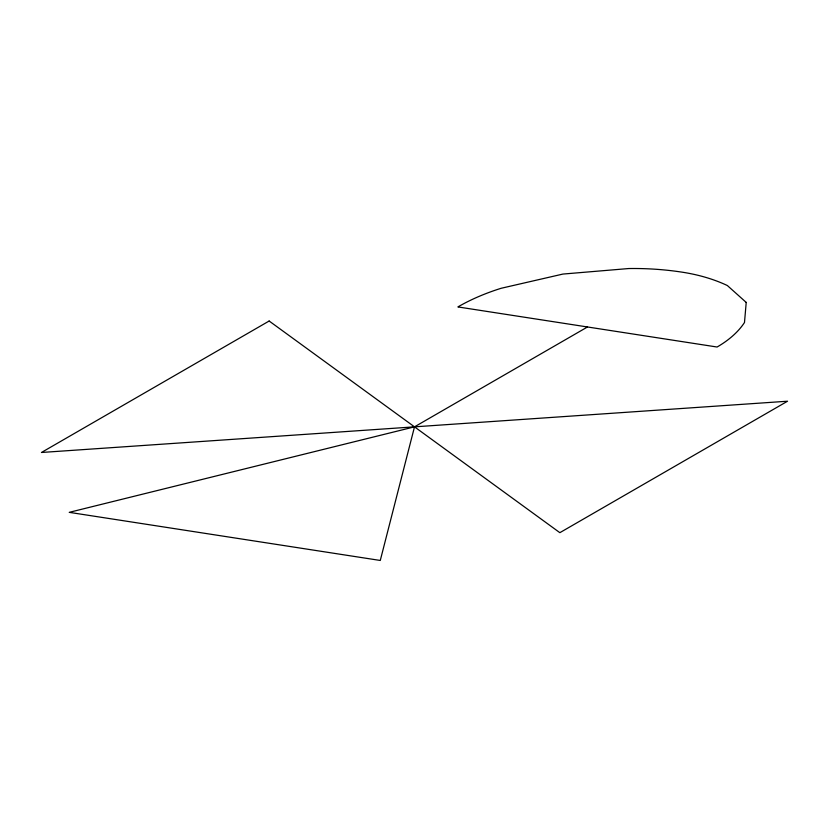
<?xml version="1.0" encoding="UTF-8"?>
<svg xmlns="http://www.w3.org/2000/svg" width="829" height="829" viewBox="0 0 829 829"><rect width="100%" height="100%" fill="white"/><g stroke="black" fill="none" stroke-linecap="round" stroke-linejoin="round"><path stroke-width="1.24" d="M414.5 426.852L380.273 560.456L69.232 512.343L414.5 426.852L587.492 326.968M746.214 302.419L744.494 322.491A119.894 69.221 0 0 1 717.085 347.019L457.888 306.927A187.779 108.412 0 0 1 501.213 288.264L562.932 274.067L628.683 268.544A187.779 108.412 0 0 1 682.36 272.202A119.894 69.221 0 0 1 727.344 285.528L746.214 302.419M269.145 321.02L41.45 452.479L787.55 401.215L559.855 532.674L269.145 321.02"/></g></svg>
